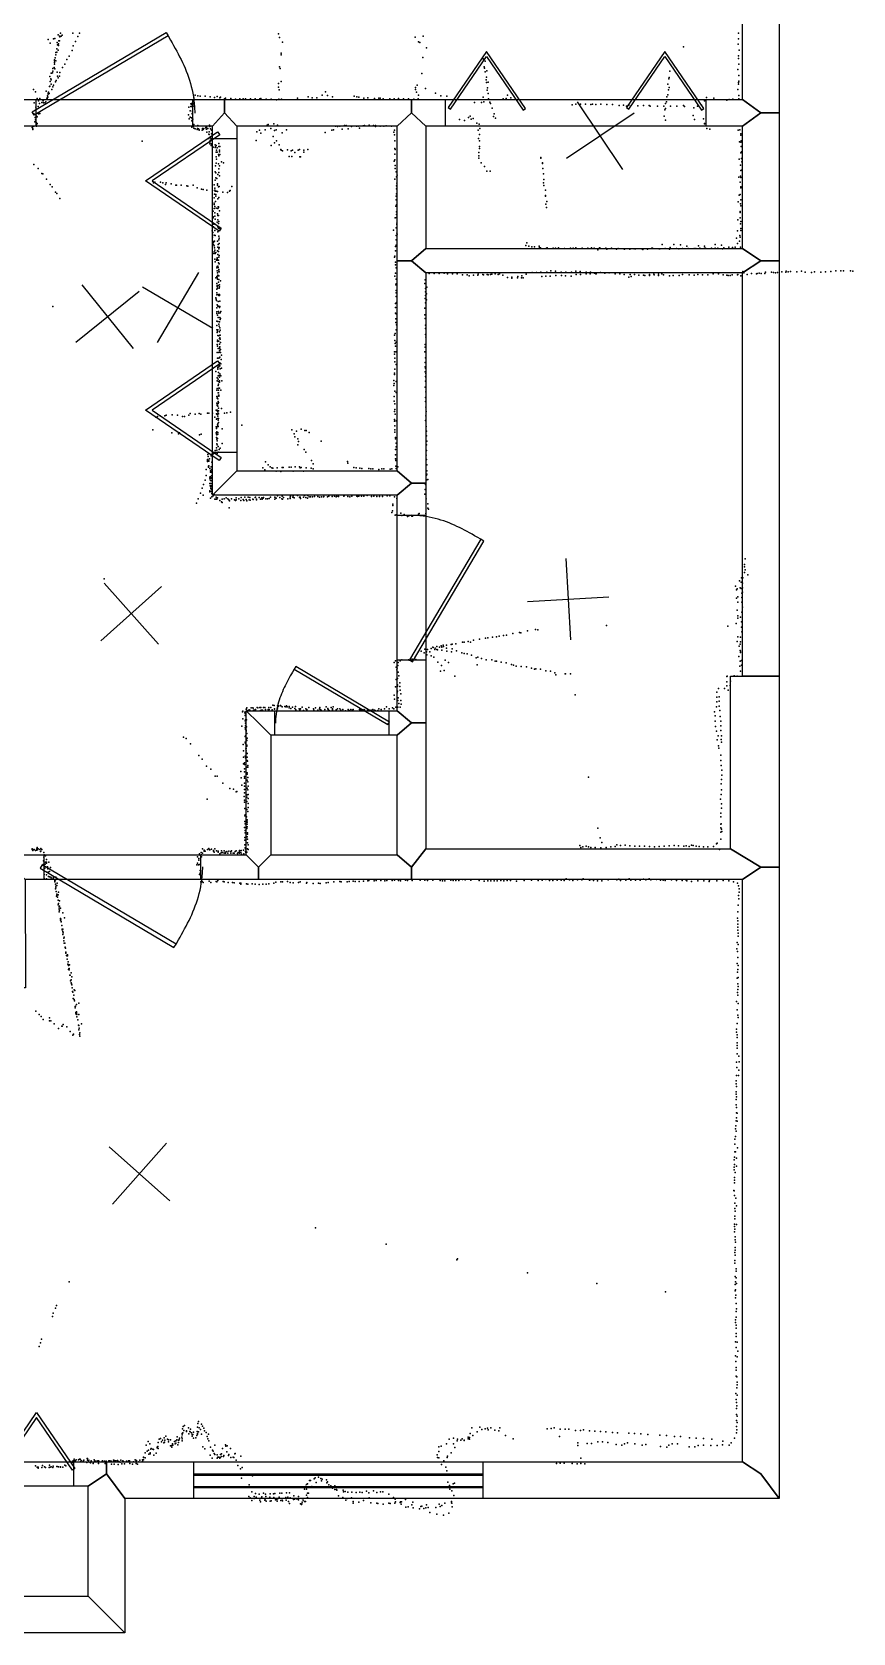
# Model space of a CAD drawing. Header units: millimetres. Extents: x 2239 to 15930, y -14490 to -1478.
# Drawn here: x 7855 to 11885, y -14490 to -6634 of the extents above; entities that cross this region are included whole.
import ezdxf

# ---------------------------------------------------------------- set-up
doc = ezdxf.new("R2010")
doc.units = ezdxf.units.MM
for name, color, linetype in [('DOORS', 7, 'Continuous'), ('P', 9, 'Continuous'), ('PANOS', 10, 'Continuous'), ('ROOMS', 1, 'Continuous'), ('WALLS', 3, 'Continuous'), ('WINDOWS', 6, 'Continuous')]:
    doc.layers.add(name, color=color, linetype=linetype)

# ---------------------------------------------------------------- blocks, each defined once
blk = doc.blocks.new('7-Bifold_42')
for points in [[(-898.992, 30.3406), (-625.387, 430.985)], [(-625.37, 395.547), (-882.476, 19.0615), (-898.992, 30.3406)], [(-625.387, 430.985), (-356.55, 38.1576), (-373.055, 26.8622)], [(-373.055, 26.8622), (-625.37, 395.547)], [(350.975, 30.1593), (624.58, 430.804)], [(624.597, 395.366), (367.491, 18.8802), (350.975, 30.1593)], [(624.58, 430.804), (893.417, 37.9763), (876.912, 26.6809)], [(876.912, 26.6809), (624.597, 395.366)]]:
    blk.add_lwpolyline(points)
blk = doc.blocks.new('1-Standard_3C')
for points in [[(-403.982, 5.64828), (253.382, 394.931), (263.573, 377.722), (-393.791, -11.5606), (-403.982, 5.64828)], [(263.573, 377.722), (275.367, 357.142), (283.15, 343.495), (290.844, 329.879), (298.429, 316.269), (305.882, 302.642), (313.184, 288.973), (320.313, 275.239), (327.249, 261.416), (333.971, 247.479), (340.456, 233.405), (346.686, 219.17), (352.638, 204.75), (358.291, 190.121), (363.626, 175.258), (368.62, 160.139), (373.253, 144.738), (377.503, 129.032), (381.351, 112.998), (384.774, 96.6102), (387.752, 79.8457), (390.265, 62.6802), (392.29, 45.0899), (393.807, 27.0508), (395.085, -0.90191)]]:
    blk.add_lwpolyline(points)
blk = doc.blocks.new('1-Standard_45')
for points in [[(-590, 42.9766), (589.999, 42.9766), (589.999, 32.9766), (-590, 32.9766), (-590, 42.9766)], [(-590.014, -44.0958), (589.985, -44.0958), (589.985, -54.0958), (-590.014, -54.0958), (-590.014, -44.0958)]]:
    blk.add_lwpolyline(points)

msp = doc.modelspace()

# ---------------------------------------------------------------- linework, layer by layer
at = {"layer": 'DOORS'}
for points in [[(8643, -7095.3), (7876.6, -7095.3), (7876.6, -6965.3), (8643, -6965.3), (8643, -7095.3)], [(11163.1, -7095.3), (9884.9, -7095.3), (9884.9, -6965.3), (11163.1, -6965.3), (11163.1, -7095.3)], [(8740.8, -8697), (8740.7, -7156.7), (8860.7, -7156.7), (8860.8, -8697), (8740.8, -8697)], [(9648.3, -9716.3), (9648.3, -9004.7), (9788.3, -9004.7), (9788.3, -9716.3), (9648.3, -9716.3)], [(9046.9, -9964.5), (9606.9, -9964.5), (9606.9, -10084.5), (9046.9, -10084.5), (9046.9, -9964.5)], [(8682.6, -10792.2), (7914.9, -10792.2), (7914.9, -10672.2), (8682.6, -10672.2), (8682.6, -10792.2)], [(6822.2, -13650.1), (8059, -13650.1), (8059, -13770.1), (6822.2, -13770.1), (6822.2, -13650.1)]]:
    msp.add_lwpolyline(points, dxfattribs=at)
at = {"layer": 'P'}
for p in [(7934, -6671), (7961, -6667), (7967, -6665), (7983, -6647), (7987, -6677), (7990, -6677), (7991, -6654), (7992, -6658), (7996, -6640), (7998, -6654), (8003, -6649), (8055, -6639), (8080, -6656), (8088, -6639), (9066, -6643), (9070, -6660), (9736, -6659), (9775, -6654), (11323, -6640), (11323, -6667), (7945, -6688), (7972, -6734), (7972, -6745), (7978, -6717), (7978, -6733), (7979, -6685), (7980, -6696), (7983, -6699), (7984, -6698), (7984, -6723), (7986, -6692), (7986, -6700), (8038, -6752), (8053, -6724), (8058, -6702), (8069, -6681), (9078, -6737), (9079, -6745), (9085, -6684), (9752, -6682), (9759, -6685), (9792, -6711), (11053, -6707), (11322, -6694), (11323, -6750), (11326, -6722), (7951, -6835), (7956, -6834), (7957, -6812), (7957, -6825), (7964, -6808), (7965, -6770), (7965, -6783), (7965, -6791), (7966, -6775), (7968, -6814), (7969, -6760), (7972, -6775), (7979, -6831), (7992, -6832), (8005, -6808), (8017, -6791), (8026, -6769), (9070, -6805), (9073, -6813), (9774, -6759), (10070, -6766), (10074, -6804), (10076, -6811), (10079, -6829), (10080, -6776), (10087, -6824), (10986, -6826), (10990, -6793), (11320, -6817), (11323, -6763), (11325, -6792), (7941, -6901), (7943, -6852), (7943, -6900), (7944, -6877), (7948, -6864), (7950, -6836), (7950, -6869), (7950, -6889), (7958, -6902), (7961, -6894), (7971, -6878), (7974, -6871), (7981, -6850), (7983, -6859), (7990, -6850), (9065, -6886), (9066, -6904), (9066, -6905), (9078, -6877), (9737, -6906), (9746, -6894), (9769, -6838), (9787, -6911), (10085, -6869), (10086, -6856), (10086, -6882), (10091, -6907), (10095, -6880), (10976, -6890), (10981, -6863), (10982, -6906), (10983, -6857), (11323, -6881), (11323, -6889), (11325, -6847), (11325, -6875), (7863, -6915), (7866, -6981), (7872, -6928), (7881, -6960), (7887, -6971), (7892, -6985), (7894, -6960), (7904, -6980), (7907, -6967), (7910, -6972), (7912, -6982), (7918, -6982), (7924, -6976), (7925, -6924), (7928, -6958), (7930, -6958), (7930, -6960), (7931, -6947), (7933, -6954), (7934, -6934), (7935, -6938), (7937, -6929), (7939, -6936), (7953, -6915), (8635, -6986), (8640, -6990), (8642, -6983), (8646, -6986), (8649, -6956), (8649, -6977), (8656, -6944), (8670, -6947), (8680, -6949), (8705, -6948), (8730, -6952), (8751, -6955), (8764, -6950), (8777, -6957), (8781, -6953), (8800, -6961), (8805, -6959), (8832, -6960), (8854, -6963), (8876, -6962), (8892, -6961), (8903, -6961), (8927, -6962), (8950, -6962), (8973, -6961), (8978, -6960), (9004, -6963), (9029, -6964), (9056, -6966), (9067, -6963), (9068, -6917), (9080, -6963), (9158, -6958), (9211, -6952), (9230, -6956), (9253, -6957), (9280, -6944), (9296, -6927), (9306, -6946), (9331, -6952), (9437, -6948), (9450, -6951), (9460, -6953), (9484, -6958), (9503, -6957), (9536, -6960), (9557, -6959), (9565, -6959), (9579, -6961), (9612, -6962), (9633, -6961), (9655, -6960), (9678, -6961), (9703, -6962), (9729, -6963), (9738, -6916), (9743, -6929), (9750, -6961), (9752, -6944), (9836, -6934), (9862, -6947), (9892, -6948), (10028, -6979), (10061, -6979), (10069, -6954), (10073, -6977), (10090, -6919), (10094, -6935), (10096, -6962), (10102, -6978), (10106, -6985), (10168, -6962), (10182, -6960), (10190, -6943), (10206, -6957), (10507, -6991), (10525, -6988), (10547, -6987), (10572, -6988), (10599, -6989), (10607, -6987), (10623, -6989), (10648, -6988), (10676, -6989), (10704, -6990), (10785, -6992), (10964, -6985), (10969, -6976), (10971, -6951), (10977, -6942), (10979, -6918), (11142, -6992), (11157, -6971), (11166, -6955), (11202, -6959), (11266, -6968), (11277, -6965), (11296, -6964), (11320, -6916), (11324, -6946), (11325, -6961), (7865, -7036), (7871, -7054), (7873, -7064), (7874, -7003), (7875, -7013), (7877, -7047), (7880, -7050), (7882, -7032), (7886, -7000), (7886, -7031), (7888, -7035), (7889, -7036), (7894, -7033), (8623, -7040), (8625, -7002), (8626, -7059), (8632, -7021), (8632, -7051), (8635, -7000), (8638, -7055), (8640, -7000), (8640, -7070), (8641, -7033), (8642, -7036), (8643, -7020), (8643, -7023), (8643, -7061), (8644, -7062), (8651, -6997), (9953, -7063), (9979, -7068), (9998, -7054), (10006, -7046), (10011, -7062), (10021, -7058), (10114, -7008), (10120, -7048), (10123, -7035), (10130, -7056), (10738, -6994), (10758, -6993), (10774, -6997), (10797, -6994), (10829, -6996), (10856, -6995), (10884, -6995), (10890, -6997), (10925, -6998), (10956, -6998), (10959, -7046), (10962, -7015), (10964, -7009), (10964, -7067), (10989, -6998), (11020, -6998), (11053, -6995), (11058, -7000), (11100, -7043), (11104, -7005), (11107, -7063), (11122, -6998), (11152, -7060), (7856, -7103), (7858, -7100), (7859, -7108), (7859, -7112), (7865, -7096), (7870, -7075), (7875, -7077), (7875, -7092), (7877, -7086), (7877, -7087), (7878, -7096), (7879, -7083), (7881, -7083), (8640, -7101), (8647, -7098), (8648, -7087), (8649, -7087), (8649, -7105), (8656, -7108), (8666, -7112), (8667, -7107), (8670, -7093), (8672, -7108), (8676, -7114), (8676, -7116), (8690, -7116), (8693, -7107), (8695, -7112), (8698, -7107), (8709, -7103), (8710, -7109), (8712, -7100), (8712, -7111), (8713, -7125), (8718, -7107), (8724, -7135), (8725, -7124), (8725, -7137), (8727, -7091), (8728, -7097), (8731, -7108), (8737, -7115), (8737, -7134), (8959, -7124), (8972, -7115), (8978, -7130), (9000, -7113), (9009, -7090), (9015, -7088), (9027, -7107), (9039, -7146), (9042, -7085), (9046, -7117), (9053, -7113), (9060, -7090), (9084, -7129), (9104, -7114), (9295, -7126), (9327, -7116), (9335, -7114), (9345, -7096), (9355, -7097), (9366, -7095), (9378, -7111), (9389, -7093), (9397, -7093), (9407, -7109), (9424, -7097), (9448, -7096), (9456, -7096), (9463, -7106), (9481, -7094), (9488, -7093), (9510, -7091), (9532, -7093), (9541, -7093), (9542, -7098), (9565, -7095), (9582, -7096), (9593, -7094), (9620, -7095), (9631, -7125), (9635, -7115), (9635, -7139), (10038, -7081), (10046, -7115), (10050, -7086), (10052, -7137), (10053, -7107), (11156, -7083), (11156, -7085), (11167, -7107), (11182, -7110), (11321, -7115), (11330, -7114), (11334, -7140), (11335, -7134), (8396, -7169), (8723, -7157), (8728, -7175), (8729, -7182), (8730, -7166), (8733, -7155), (8734, -7160), (8734, -7182), (8735, -7191), (8745, -7198), (8754, -7188), (8754, -7201), (8756, -7197), (8759, -7191), (8760, -7223), (8761, -7213), (8764, -7202), (8765, -7223), (8772, -7181), (8772, -7196), (8775, -7213), (8776, -7222), (8777, -7196), (8956, -7166), (9030, -7191), (9046, -7177), (9055, -7167), (9069, -7187), (9076, -7210), (9078, -7213), (9085, -7217), (9110, -7212), (9128, -7216), (9134, -7214), (9145, -7225), (9162, -7213), (9169, -7211), (9189, -7223), (9190, -7213), (9209, -7211), (9636, -7168), (9636, -7205), (9638, -7211), (10047, -7156), (10048, -7225), (10051, -7195), (10051, -7205), (10052, -7167), (11328, -7172), (11334, -7227), (11335, -7174), (11336, -7168), (11336, -7196), (11337, -7222), (7864, -7284), (7886, -7304), (8756, -7291), (8760, -7246), (8760, -7277), (8761, -7257), (8771, -7234), (8771, -7280), (8772, -7242), (8773, -7305), (8776, -7290), (8778, -7235), (8786, -7270), (8796, -7275), (9117, -7244), (9131, -7245), (9170, -7247), (9174, -7247), (9633, -7268), (9637, -7233), (9637, -7261), (9638, -7289), (9638, -7303), (10048, -7242), (10049, -7253), (10060, -7276), (10076, -7294), (10353, -7249), (10353, -7252), (10361, -7275), (10361, -7279), (10363, -7304), (11327, -7258), (11333, -7287), (11337, -7255), (11339, -7270), (7904, -7328), (7909, -7329), (7926, -7356), (7944, -7382), (8452, -7374), (8459, -7370), (8486, -7370), (8497, -7374), (8511, -7382), (8514, -7374), (8539, -7378), (8561, -7385), (8564, -7385), (8646, -7385), (8750, -7384), (8754, -7360), (8755, -7320), (8757, -7325), (8757, -7350), (8763, -7353), (8766, -7378), (8768, -7333), (8772, -7323), (8776, -7339), (9636, -7356), (9643, -7320), (9645, -7345), (9646, -7376), (9647, -7337), (10088, -7317), (10104, -7316), (10366, -7330), (10366, -7373), (10368, -7357), (11325, -7346), (11332, -7371), (11333, -7341), (11334, -7347), (11335, -7314), (11338, -7311), (7954, -7393), (7971, -7419), (7978, -7426), (7992, -7450), (8588, -7386), (8615, -7389), (8620, -7390), (8666, -7398), (8687, -7405), (8695, -7407), (8714, -7409), (8742, -7412), (8749, -7448), (8751, -7429), (8752, -7400), (8753, -7410), (8755, -7415), (8757, -7440), (8758, -7431), (8759, -7414), (8766, -7386), (8766, -7416), (8768, -7453), (8771, -7393), (8772, -7446), (8774, -7392), (8792, -7420), (8815, -7422), (8824, -7414), (8828, -7411), (8837, -7392), (9642, -7458), (9643, -7440), (9644, -7403), (9645, -7389), (9645, -7427), (10367, -7387), (10375, -7439), (10376, -7410), (10376, -7436), (11327, -7434), (11332, -7431), (11334, -7399), (11334, -7458), (11335, -7393), (8744, -7513), (8745, -7541), (8749, -7473), (8749, -7480), (8749, -7499), (8752, -7537), (8753, -7490), (8753, -7521), (8756, -7465), (8760, -7498), (8766, -7526), (8768, -7500), (8768, -7534), (8769, -7492), (8770, -7495), (8770, -7534), (8771, -7491), (8776, -7511), (9641, -7489), (9644, -7516), (9644, -7529), (9645, -7481), (9645, -7487), (10378, -7478), (10381, -7495), (10382, -7466), (11321, -7467), (11331, -7520), (11332, -7515), (11333, -7477), (11334, -7486), (8739, -7609), (8743, -7617), (8744, -7546), (8745, -7576), (8747, -7590), (8752, -7607), (8753, -7577), (8755, -7552), (8764, -7567), (8767, -7589), (8768, -7556), (8768, -7614), (8770, -7573), (8770, -7596), (8770, -7610), (8773, -7564), (8775, -7598), (9630, -7606), (9638, -7545), (9643, -7595), (9645, -7544), (9646, -7572), (9646, -7578), (9646, -7621), (11318, -7610), (11319, -7556), (11332, -7545), (11333, -7575), (11334, -7563), (11334, -7607), (11335, -7598), (8741, -7640), (8746, -7666), (8747, -7662), (8747, -7676), (8749, -7683), (8750, -7630), (8751, -7660), (8751, -7693), (8755, -7633), (8766, -7660), (8767, -7689), (8769, -7677), (8772, -7653), (8772, -7698), (8773, -7636), (8774, -7645), (8774, -7672), (8774, -7691), (9639, -7686), (9642, -7633), (9642, -7680), (9643, -7654), (9648, -7625), (10280, -7682), (10284, -7669), (10294, -7685), (10309, -7688), (10322, -7688), (10345, -7684), (10346, -7691), (10351, -7693), (10381, -7694), (10384, -7693), (10413, -7694), (10425, -7695), (10439, -7693), (10469, -7696), (10498, -7695), (10512, -7694), (10525, -7693), (10556, -7695), (10584, -7695), (10601, -7692), (10614, -7695), (10641, -7693), (10644, -7694), (10672, -7694), (10677, -7699), (10699, -7695), (10732, -7696), (10760, -7698), (10763, -7699), (10790, -7699), (10811, -7697), (10817, -7697), (10849, -7698), (10876, -7699), (10898, -7695), (10901, -7694), (10934, -7698), (10937, -7698), (10949, -7676), (10963, -7696), (10985, -7699), (10987, -7691), (10990, -7696), (11005, -7677), (11019, -7696), (11031, -7697), (11039, -7678), (11049, -7696), (11070, -7684), (11076, -7696), (11106, -7696), (11114, -7696), (11127, -7683), (11133, -7694), (11156, -7684), (11157, -7695), (11161, -7694), (11190, -7694), (11209, -7677), (11209, -7694), (11221, -7695), (11239, -7680), (11245, -7697), (11251, -7693), (11276, -7690), (11294, -7691), (11306, -7690), (11314, -7645), (11318, -7671), (11328, -7660), (11330, -7632), (11331, -7641), (11333, -7689), (8748, -7720), (8749, -7712), (8752, -7705), (8752, -7748), (8754, -7720), (8754, -7762), (8758, -7716), (8761, -7753), (8762, -7750), (8764, -7746), (8765, -7742), (8766, -7707), (8766, -7754), (8767, -7725), (8770, -7710), (8770, -7754), (8770, -7767), (8773, -7739), (8774, -7731), (8774, -7771), (9635, -7738), (9636, -7733), (9640, -7707), (9640, -7763), (9640, -7777), (10632, -7702), (10724, -7700), (10853, -7701), (8758, -7840), (8763, -7791), (8763, -7833), (8764, -7784), (8764, -7805), (8765, -7840), (8766, -7815), (8766, -7846), (8767, -7783), (8767, -7827), (8769, -7790), (8769, -7831), (8772, -7799), (8772, -7831), (8773, -7807), (8773, -7848), (8774, -7810), (8780, -7854), (9636, -7832), (9639, -7817), (9643, -7791), (9643, -7846), (9785, -7850), (9804, -7819), (9829, -7819), (9854, -7818), (9878, -7817), (9895, -7821), (9919, -7820), (9943, -7821), (9968, -7825), (9992, -7825), (10001, -7830), (10023, -7827), (10043, -7827), (10045, -7822), (10068, -7823), (10071, -7826), (10090, -7823), (10094, -7826), (10106, -7824), (10113, -7822), (10129, -7820), (10143, -7823), (10150, -7820), (10166, -7827), (10190, -7838), (10210, -7842), (10211, -7836), (10238, -7840), (10240, -7834), (10258, -7840), (10260, -7830), (10266, -7840), (10281, -7822), (10310, -7814), (10331, -7814), (10353, -7813), (10357, -7833), (10378, -7832), (10382, -7812), (10399, -7832), (10402, -7806), (10425, -7808), (10427, -7829), (10453, -7812), (10454, -7829), (10474, -7831), (10475, -7812), (10502, -7832), (10503, -7813), (10525, -7808), (10526, -7823), (10546, -7809), (10547, -7824), (10575, -7813), (10575, -7821), (10595, -7820), (10596, -7813), (10617, -7817), (10623, -7821), (10625, -7820), (10646, -7814), (10667, -7817), (10689, -7816), (10718, -7820), (10740, -7821), (10762, -7823), (10785, -7836), (10791, -7824), (10797, -7834), (10813, -7823), (10834, -7827), (10856, -7827), (10863, -7829), (10886, -7823), (10886, -7829), (10908, -7822), (10909, -7826), (10930, -7822), (10931, -7828), (10946, -7821), (10955, -7825), (10985, -7831), (11002, -7828), (11032, -7829), (11049, -7824), (11081, -7826), (11105, -7827), (11123, -7824), (11147, -7825), (11172, -7825), (11199, -7820), (11225, -7821), (11248, -7825), (11265, -7827), (11273, -7828), (11282, -7828), (11292, -7826), (11318, -7826), (11319, -7824), (11334, -7830), (11344, -7809), (11350, -7815), (11365, -7823), (11387, -7818), (11412, -7820), (11415, -7818), (11425, -7817), (11434, -7819), (11453, -7818), (11456, -7813), (11485, -7812), (11495, -7814), (11504, -7815), (11514, -7814), (11536, -7810), (11556, -7812), (11557, -7808), (11567, -7811), (11578, -7809), (11609, -7811), (11632, -7808), (11650, -7812), (11681, -7814), (11696, -7810), (11728, -7812), (11750, -7811), (11776, -7809), (11801, -7806), (11825, -7806), (11838, -7805), (11873, -7806), (11885, -7808), (8762, -7914), (8762, -7924), (8763, -7868), (8763, -7896), (8764, -7882), (8765, -7877), (8766, -7890), (8769, -7878), (8769, -7922), (8771, -7862), (8773, -7926), (8774, -7891), (8775, -7922), (8776, -7875), (8776, -7884), (8776, -7926), (9641, -7875), (9642, -7870), (9642, -7903), (9642, -7914), (9642, -7932), (9784, -7868), (9786, -7908), (9786, -7926), (9787, -7892), (9792, -7919), (9793, -7886), (7958, -7980), (8758, -7938), (8760, -7944), (8761, -7952), (8762, -7987), (8763, -8007), (8764, -7972), (8767, -7979), (8769, -7956), (8770, -8006), (8771, -7979), (8773, -8013), (8776, -7985), (8777, -7954), (8777, -7981), (8779, -8011), (8782, -8006), (9639, -7985), (9640, -7966), (9640, -8013), (9644, -7961), (9646, -7959), (9784, -7989), (9785, -7942), (9787, -7963), (9791, -7948), (8762, -8015), (8763, -8053), (8763, -8074), (8766, -8023), (8767, -8055), (8769, -8034), (8773, -8068), (8774, -8077), (8775, -8056), (8777, -8034), (8778, -8086), (8779, -8045), (8780, -8040), (9641, -8042), (9641, -8060), (9643, -8016), (9645, -8071), (9784, -8021), (9785, -8040), (9787, -8072), (9787, -8088), (8763, -8096), (8765, -8109), (8765, -8167), (8766, -8103), (8766, -8146), (8766, -8153), (8767, -8096), (8767, -8123), (8772, -8151), (8773, -8124), (8775, -8105), (8775, -8138), (8776, -8166), (8778, -8122), (8778, -8134), (8779, -8097), (8779, -8122), (8779, -8141), (8780, -8158), (9634, -8122), (9636, -8147), (9638, -8113), (9638, -8162), (9642, -8095), (9643, -8155), (9785, -8167), (9787, -8118), (9788, -8132), (8764, -8207), (8766, -8176), (8766, -8235), (8769, -8187), (8772, -8207), (8772, -8234), (8776, -8186), (8776, -8198), (8776, -8231), (8777, -8179), (8777, -8195), (8777, -8229), (8780, -8192), (8781, -8207), (8784, -8241), (8786, -8220), (9635, -8204), (9635, -8214), (9636, -8234), (9640, -8176), (9641, -8204), (9783, -8203), (9785, -8180), (9786, -8232), (8758, -8299), (8767, -8289), (8768, -8278), (8768, -8282), (8769, -8321), (8770, -8305), (8772, -8269), (8772, -8319), (8773, -8276), (8776, -8328), (8778, -8257), (8778, -8272), (8778, -8311), (8779, -8287), (8780, -8319), (8782, -8262), (8782, -8321), (8786, -8284), (9635, -8308), (9635, -8314), (9636, -8253), (9637, -8289), (9642, -8265), (9785, -8255), (9785, -8277), (9785, -8301), (9786, -8325), (9787, -8283), (9789, -8309), (9789, -8328), (8763, -8392), (8764, -8331), (8764, -8383), (8765, -8346), (8769, -8338), (8769, -8368), (8769, -8405), (8770, -8349), (8770, -8362), (8770, -8391), (8771, -8404), (8773, -8382), (8776, -8346), (8776, -8352), (8776, -8382), (8782, -8392), (8787, -8345), (9632, -8344), (9632, -8369), (9633, -8359), (9636, -8397), (9643, -8349), (9643, -8403), (9785, -8376), (9787, -8347), (9788, -8400), (8762, -8455), (8763, -8423), (8764, -8424), (8764, -8467), (8765, -8431), (8765, -8460), (8767, -8434), (8768, -8470), (8769, -8447), (8769, -8456), (8770, -8416), (8770, -8480), (8771, -8452), (8772, -8416), (8773, -8420), (8785, -8481), (9633, -8423), (9633, -8445), (9637, -8458), (9787, -8428), (9787, -8447), (9788, -8475), (8463, -8524), (8471, -8520), (8484, -8517), (8507, -8518), (8514, -8514), (8543, -8512), (8570, -8514), (8594, -8521), (8604, -8520), (8625, -8514), (8631, -8506), (8656, -8509), (8676, -8506), (8684, -8509), (8716, -8504), (8724, -8504), (8742, -8504), (8753, -8524), (8760, -8489), (8761, -8508), (8761, -8533), (8765, -8489), (8765, -8511), (8765, -8530), (8766, -8496), (8766, -8561), (8767, -8557), (8768, -8519), (8769, -8505), (8769, -8538), (8770, -8550), (8771, -8493), (8771, -8508), (8771, -8531), (8800, -8504), (8812, -8502), (8829, -8499), (8886, -8563), (9634, -8496), (9634, -8536), (9635, -8543), (9637, -8486), (9638, -8509), (9642, -8541), (9786, -8540), (9788, -8518), (9790, -8496), (8448, -8586), (8542, -8601), (8574, -8605), (8579, -8600), (8678, -8611), (8685, -8607), (8759, -8572), (8760, -8600), (8761, -8580), (8761, -8608), (8761, -8623), (8762, -8596), (8762, -8610), (8763, -8632), (8765, -8572), (8765, -8640), (8766, -8628), (8767, -8599), (8767, -8607), (8768, -8567), (8769, -8569), (8789, -8581), (9130, -8586), (9142, -8606), (9146, -8620), (9153, -8592), (9160, -8630), (9176, -8583), (9195, -8590), (9201, -8590), (9215, -8599), (9274, -8641), (9637, -8567), (9637, -8586), (9637, -8597), (9640, -8624), (9640, -8630), (9790, -8570), (9791, -8593), (9791, -8616), (9794, -8641), (8719, -8707), (8720, -8717), (8735, -8707), (8735, -8714), (8740, -8692), (8745, -8700), (8746, -8703), (8753, -8700), (8755, -8687), (8761, -8675), (8762, -8654), (8762, -8686), (8764, -8702), (8765, -8659), (8769, -8667), (8769, -8696), (8774, -8683), (8779, -8676), (8788, -8653), (9160, -8659), (9163, -8644), (9192, -8682), (9200, -8696), (9640, -8683), (9640, -8708), (9642, -8651), (9642, -8670), (9790, -8711), (9792, -8660), (9792, -8688), (8710, -8781), (8716, -8731), (8717, -8734), (8717, -8738), (8717, -8742), (8719, -8731), (8722, -8765), (8722, -8770), (8723, -8738), (8724, -8739), (8724, -8763), (8726, -8728), (8728, -8776), (8731, -8793), (8732, -8788), (8734, -8768), (8735, -8790), (8737, -8780), (8738, -8744), (8738, -8796), (8989, -8773), (8998, -8782), (9001, -8743), (9014, -8758), (9024, -8767), (9032, -8772), (9037, -8774), (9054, -8789), (9059, -8772), (9076, -8790), (9084, -8771), (9088, -8771), (9117, -8769), (9128, -8770), (9138, -8789), (9147, -8768), (9169, -8768), (9172, -8772), (9177, -8771), (9188, -8789), (9201, -8773), (9225, -8774), (9228, -8737), (9235, -8753), (9235, -8777), (9404, -8742), (9405, -8750), (9435, -8771), (9447, -8772), (9465, -8774), (9475, -8776), (9509, -8776), (9519, -8777), (9529, -8778), (9557, -8780), (9573, -8778), (9583, -8778), (9613, -8779), (9621, -8778), (9639, -8728), (9641, -8736), (9641, -8764), (9642, -8776), (9651, -8768), (9791, -8731), (9793, -8758), (9793, -8787), (8691, -8873), (8697, -8855), (8706, -8833), (8711, -8810), (8728, -8827), (8729, -8819), (8729, -8850), (8730, -8817), (8730, -8860), (8732, -8835), (8733, -8821), (8733, -8850), (8733, -8866), (8733, -8874), (8735, -8822), (8735, -8861), (8736, -8824), (8737, -8812), (8737, -8860), (8738, -8837), (8740, -8858), (9785, -8878), (9787, -8854), (9791, -8809), (9793, -8804), (9793, -8831), (9798, -8829), (8662, -8946), (8671, -8925), (8683, -8897), (8696, -8907), (8728, -8886), (8728, -8890), (8731, -8922), (8737, -8879), (8737, -8888), (8738, -8899), (8738, -8914), (8739, -8898), (8745, -8907), (8745, -8910), (8750, -8903), (8753, -8927), (8758, -8926), (8759, -8916), (8762, -8926), (8763, -8924), (8766, -8919), (8777, -8932), (8785, -8939), (8789, -8927), (8789, -8942), (8799, -8925), (8808, -8919), (8816, -8925), (8821, -8929), (8825, -8934), (8834, -8925), (8850, -8929), (8854, -8933), (8857, -8929), (8858, -8919), (8870, -8925), (8880, -8932), (8882, -8918), (8891, -8928), (8895, -8933), (8900, -8917), (8906, -8928), (8910, -8934), (8917, -8916), (8922, -8929), (8925, -8918), (8926, -8931), (8939, -8927), (8941, -8928), (8950, -8918), (8952, -8916), (8958, -8926), (8958, -8930), (8971, -8918), (8977, -8927), (8983, -8919), (8985, -8926), (8990, -8921), (8991, -8918), (9003, -8925), (9011, -8924), (9020, -8923), (9026, -8916), (9047, -8917), (9048, -8926), (9053, -8922), (9061, -8910), (9071, -8918), (9082, -8925), (9083, -8911), (9085, -8927), (9090, -8918), (9111, -8924), (9122, -8923), (9123, -8916), (9124, -8911), (9136, -8916), (9138, -8910), (9142, -8919), (9158, -8909), (9168, -8917), (9171, -8916), (9174, -8923), (9188, -8916), (9193, -8909), (9199, -8918), (9208, -8921), (9209, -8908), (9216, -8914), (9223, -8914), (9232, -8914), (9242, -8913), (9259, -8913), (9266, -8916), (9277, -8915), (9286, -8915), (9287, -8913), (9306, -8914), (9313, -8911), (9329, -8913), (9340, -8912), (9349, -8914), (9352, -8911), (9360, -8913), (9386, -8911), (9387, -8910), (9405, -8913), (9416, -8914), (9426, -8912), (9450, -8912), (9453, -8913), (9460, -8912), (9472, -8912), (9484, -8911), (9501, -8909), (9521, -8913), (9533, -8912), (9548, -8913), (9561, -8913), (9576, -8913), (9598, -8910), (9612, -8910), (9627, -8951), (9634, -8914), (9646, -8923), (9784, -8901), (9790, -8925), (9799, -8949), (8823, -8968), (9622, -8991), (9624, -8984), (9627, -8957), (9638, -9005), (9643, -9003), (9666, -8995), (9671, -9006), (9682, -9002), (9698, -9011), (9705, -9008), (9720, -9010), (9723, -9009), (9753, -9000), (9755, -8997), (9779, -9008), (9788, -8996), (9798, -8971), (9802, -8976), (11352, -9247), (11352, -9259), (11356, -9219), (8209, -9318), (11328, -9327), (11336, -9334), (11337, -9312), (11342, -9338), (11345, -9313), (11352, -9286), (11355, -9273), (11369, -9297), (11308, -9354), (11314, -9372), (11314, -9412), (11317, -9367), (11320, -9406), (11331, -9361), (11336, -9364), (11339, -9409), (11340, -9387), (11342, -9362), (11342, -9383), (11317, -9471), (11320, -9432), (11320, -9498), (11333, -9505), (11339, -9480), (11340, -9431), (11342, -9457), (10248, -9580), (10254, -9582), (10288, -9573), (10326, -9566), (10338, -9568), (10675, -9546), (11270, -9549), (11312, -9537), (11320, -9511), (11337, -9554), (11338, -9528), (11339, -9577), (9784, -9662), (9814, -9659), (9823, -9652), (9825, -9654), (9835, -9657), (9842, -9650), (9856, -9653), (9864, -9646), (9867, -9652), (9873, -9643), (9875, -9649), (9890, -9642), (9890, -9657), (9913, -9639), (9917, -9638), (9918, -9660), (9936, -9637), (9968, -9628), (9977, -9628), (9996, -9624), (10007, -9628), (10022, -9618), (10051, -9614), (10081, -9609), (10093, -9607), (10115, -9604), (10135, -9602), (10148, -9598), (10169, -9595), (10184, -9593), (10215, -9586), (11317, -9625), (11319, -9602), (11327, -9648), (11332, -9638), (11333, -9603), (11333, -9627), (9633, -9727), (9640, -9720), (9647, -9715), (9652, -9728), (9662, -9719), (9670, -9714), (9704, -9714), (9706, -9717), (9721, -9711), (9740, -9713), (9765, -9672), (9780, -9681), (9791, -9676), (9794, -9690), (9796, -9664), (9808, -9675), (9815, -9695), (9827, -9702), (9832, -9664), (9842, -9664), (9846, -9666), (9847, -9726), (9866, -9742), (9867, -9667), (9883, -9717), (9892, -9673), (9899, -9727), (9915, -9676), (9939, -9671), (9965, -9680), (9977, -9683), (9992, -9686), (10013, -9692), (10036, -9705), (10040, -9740), (10043, -9702), (10061, -9708), (10085, -9714), (10113, -9714), (10128, -9722), (10135, -9722), (10158, -9726), (10182, -9729), (10209, -9738), (10218, -9741), (11324, -9698), (11331, -9721), (11332, -9669), (11333, -9673), (11333, -9678), (11338, -9718), (11338, -9741), (9642, -9811), (9643, -9750), (9646, -9763), (9647, -9776), (9648, -9756), (9650, -9807), (9651, -9743), (9653, -9776), (9656, -9794), (9860, -9771), (9879, -9767), (9931, -9795), (10232, -9745), (10257, -9748), (10282, -9749), (10307, -9755), (10322, -9760), (10328, -9759), (10352, -9761), (10377, -9768), (10401, -9771), (10422, -9778), (10426, -9789), (10473, -9784), (10474, -9784), (10498, -9784), (11265, -9797), (11268, -9795), (11283, -9819), (11302, -9793), (11317, -9795), (11329, -9745), (11333, -9771), (9633, -9888), (9640, -9847), (9648, -9876), (9649, -9838), (9649, -9869), (9650, -9844), (9660, -9828), (9660, -9845), (9662, -9863), (9665, -9881), (10522, -9886), (11216, -9898), (11217, -9873), (11225, -9856), (11228, -9897), (11255, -9855), (11265, -9822), (11265, -9843), (11273, -9864), (11282, -9841), (8889, -9970), (8890, -9966), (8900, -9971), (8902, -9978), (8905, -9972), (8906, -9957), (8910, -9950), (8911, -9963), (8920, -9962), (8922, -9960), (8925, -9961), (8931, -9950), (8940, -9950), (8941, -9952), (8943, -9962), (8946, -9962), (8952, -9958), (8953, -9961), (8960, -9949), (8963, -9951), (8974, -9948), (8977, -9963), (8979, -9949), (8982, -9962), (8987, -9961), (8992, -9949), (8998, -9948), (9001, -9959), (9015, -9958), (9016, -9958), (9018, -9948), (9020, -9958), (9028, -9948), (9034, -9960), (9038, -9938), (9044, -9939), (9045, -9955), (9046, -9957), (9061, -9940), (9061, -9956), (9065, -9941), (9066, -9943), (9075, -9939), (9076, -9940), (9083, -9945), (9096, -9944), (9102, -9946), (9105, -9941), (9107, -9946), (9117, -9943), (9118, -9951), (9125, -9953), (9134, -9947), (9145, -9953), (9148, -9944), (9150, -9960), (9166, -9956), (9170, -9962), (9173, -9955), (9181, -9947), (9188, -9964), (9200, -9956), (9204, -9959), (9204, -9962), (9214, -9949), (9237, -9956), (9238, -9961), (9247, -9950), (9258, -9962), (9266, -9955), (9268, -9949), (9270, -9958), (9275, -9961), (9292, -9959), (9299, -9946), (9307, -9954), (9308, -9956), (9309, -9958), (9314, -9964), (9324, -9948), (9330, -9960), (9331, -9956), (9334, -9946), (9349, -9960), (9355, -9956), (9366, -9956), (9371, -9962), (9381, -9958), (9394, -9965), (9407, -9959), (9412, -9964), (9421, -9959), (9429, -9962), (9432, -9958), (9462, -9959), (9467, -9961), (9476, -9960), (9486, -9958), (9487, -9960), (9502, -9958), (9508, -9960), (9520, -9961), (9528, -9959), (9537, -9961), (9540, -9963), (9553, -9963), (9558, -9956), (9569, -9959), (9586, -9955), (9595, -9946), (9609, -9956), (9625, -9950), (9631, -9956), (9634, -9907), (9641, -9947), (9651, -9915), (9651, -9947), (9652, -9902), (9656, -9929), (9663, -9947), (9666, -9915), (9667, -9933), (11206, -9970), (11215, -9946), (11217, -9921), (11228, -9917), (11228, -9942), (11231, -9964), (8885, -10040), (8890, -10005), (8901, -10049), (8902, -9988), (8902, -10014), (8903, -10025), (8904, -9988), (8904, -10009), (8904, -10038), (8904, -10056), (8905, -9990), (8908, -10009), (8908, -10043), (11208, -9989), (11209, -10015), (11210, -10042), (11233, -9992), (11236, -10016), (11237, -10039), (8599, -10094), (8612, -10101), (8634, -10127), (8892, -10130), (8901, -10091), (8902, -10119), (8904, -10088), (8904, -10126), (8906, -10060), (8907, -10064), (8907, -10075), (8908, -10108), (8909, -10110), (8909, -10133), (8910, -10076), (8911, -10099), (11215, -10064), (11219, -10107), (11223, -10087), (11236, -10061), (11238, -10105), (11239, -10087), (11240, -10119), (8674, -10185), (8690, -10203), (8893, -10161), (8894, -10193), (8902, -10187), (8903, -10195), (8905, -10152), (8907, -10150), (8907, -10161), (8909, -10139), (8910, -10172), (8911, -10174), (8911, -10192), (8912, -10208), (8913, -10212), (11225, -10136), (11226, -10149), (11236, -10208), (11237, -10183), (8712, -10236), (8733, -10252), (8755, -10285), (8764, -10285), (8881, -10263), (8894, -10225), (8898, -10221), (8898, -10287), (8899, -10229), (8899, -10250), (8899, -10265), (8910, -10270), (8912, -10242), (8912, -10269), (8912, -10275), (8914, -10233), (8914, -10242), (8914, -10292), (10587, -10291), (11238, -10233), (11241, -10256), (11241, -10281), (8792, -10320), (8826, -10346), (8844, -10349), (8857, -10363), (8861, -10361), (8882, -10293), (8886, -10329), (8898, -10335), (8898, -10351), (8898, -10368), (8899, -10295), (8899, -10320), (8911, -10306), (8912, -10345), (8915, -10314), (8915, -10353), (8916, -10335), (11238, -10324), (11239, -10302), (11239, -10352), (8715, -10398), (8897, -10385), (8898, -10404), (8898, -10413), (8900, -10445), (8909, -10410), (8909, -10449), (8910, -10388), (8911, -10378), (8916, -10376), (8916, -10396), (8916, -10440), (8917, -10419), (11235, -10399), (11238, -10376), (11239, -10421), (11239, -10442), (8900, -10481), (8900, -10508), (8901, -10475), (8901, -10519), (8908, -10486), (8910, -10506), (8911, -10512), (8912, -10500), (8912, -10522), (8914, -10459), (11236, -10485), (11237, -10468), (11237, -10521), (11238, -10520), (8899, -10538), (8900, -10587), (8900, -10599), (8901, -10553), (8901, -10564), (8909, -10542), (8911, -10534), (8912, -10583), (8913, -10564), (8913, -10570), (8913, -10594), (10632, -10541), (10644, -10589), (11236, -10560), (11236, -10594), (11237, -10540), (11239, -10545), (11241, -10558), (7856, -10642), (7856, -10646), (7857, -10644), (7859, -10651), (7866, -10646), (7873, -10651), (7877, -10648), (7879, -10643), (7881, -10635), (7883, -10647), (7885, -10643), (7894, -10645), (7897, -10655), (7898, -10641), (7898, -10653), (7903, -10646), (7913, -10683), (7914, -10661), (7915, -10672), (7915, -10677), (7921, -10677), (8667, -10681), (8677, -10669), (8678, -10666), (8681, -10673), (8686, -10661), (8687, -10671), (8687, -10681), (8692, -10664), (8693, -10643), (8701, -10648), (8701, -10654), (8706, -10653), (8717, -10645), (8723, -10640), (8727, -10647), (8728, -10647), (8729, -10647), (8736, -10644), (8747, -10651), (8747, -10654), (8750, -10658), (8752, -10642), (8761, -10652), (8769, -10653), (8769, -10658), (8769, -10659), (8777, -10666), (8784, -10662), (8786, -10652), (8790, -10660), (8798, -10652), (8799, -10663), (8805, -10659), (8805, -10663), (8811, -10656), (8816, -10664), (8822, -10653), (8831, -10663), (8832, -10655), (8833, -10654), (8834, -10652), (8843, -10663), (8847, -10663), (8852, -10656), (8858, -10652), (8864, -10665), (8867, -10661), (8873, -10651), (8873, -10657), (8874, -10664), (8880, -10661), (8882, -10651), (8883, -10668), (8893, -10649), (8895, -10667), (8900, -10623), (8902, -10638), (8903, -10655), (8904, -10642), (8905, -10660), (8909, -10658), (8913, -10613), (8913, -10642), (8916, -10645), (8917, -10622), (10544, -10626), (10549, -10635), (10559, -10633), (10576, -10629), (10587, -10633), (10598, -10635), (10620, -10635), (10647, -10637), (10653, -10611), (10673, -10635), (10696, -10632), (10717, -10631), (10726, -10623), (10744, -10626), (10767, -10624), (10790, -10628), (10814, -10629), (10837, -10629), (10861, -10629), (10886, -10631), (10910, -10632), (10934, -10631), (10958, -10629), (10983, -10627), (11008, -10626), (11028, -10628), (11055, -10629), (11067, -10628), (11081, -10630), (11092, -10625), (11100, -10626), (11115, -10629), (11130, -10631), (11151, -10632), (11172, -10632), (11201, -10630), (11215, -10617), (11219, -10614), (11230, -10646), (7910, -10719), (7912, -10701), (7918, -10737), (7920, -10718), (7922, -10707), (7927, -10695), (7927, -10707), (7927, -10712), (7932, -10730), (7933, -10740), (7935, -10756), (7938, -10707), (7941, -10754), (7946, -10734), (8664, -10721), (8667, -10712), (8673, -10721), (8675, -10689), (8675, -10698), (8679, -10719), (8680, -10717), (8680, -10748), (8680, -10761), (7915, -10768), (7915, -10788), (7927, -10770), (7927, -10790), (7936, -10778), (7942, -10780), (7947, -10782), (7948, -10781), (7950, -10784), (7959, -10788), (7960, -10786), (7961, -10781), (7968, -10796), (7968, -10801), (7968, -10804), (7970, -10815), (7970, -10838), (7971, -10795), (7972, -10781), (7972, -10826), (7972, -10833), (7978, -10823), (7979, -10810), (8678, -10768), (8684, -10805), (8691, -10802), (8695, -10808), (8725, -10801), (8733, -10808), (8759, -10802), (8762, -10805), (8767, -10797), (8793, -10803), (8798, -10804), (8819, -10808), (8840, -10807), (8847, -10809), (8875, -10810), (8880, -10816), (8881, -10810), (8908, -10814), (8915, -10815), (8936, -10814), (8951, -10816), (8971, -10818), (8988, -10816), (9004, -10815), (9018, -10814), (9043, -10810), (9052, -10806), (9076, -10805), (9085, -10804), (9110, -10803), (9123, -10808), (9138, -10809), (9163, -10807), (9172, -10805), (9203, -10811), (9205, -10808), (9235, -10812), (9262, -10811), (9270, -10812), (9299, -10809), (9309, -10807), (9337, -10804), (9366, -10803), (9373, -10805), (9402, -10804), (9412, -10803), (9432, -10801), (9442, -10802), (9461, -10803), (9483, -10801), (9504, -10799), (9509, -10797), (9535, -10799), (9545, -10798), (9567, -10797), (9587, -10799), (9597, -10798), (9623, -10797), (9634, -10796), (9654, -10798), (9664, -10799), (9688, -10796), (9698, -10797), (9722, -10797), (9760, -10796), (9784, -10796), (9796, -10797), (9822, -10796), (9858, -10797), (9870, -10799), (9882, -10799), (9911, -10796), (9923, -10798), (9936, -10798), (9951, -10798), (9969, -10793), (9982, -10794), (10009, -10796), (10050, -10798), (10075, -10801), (10092, -10800), (10108, -10799), (10123, -10800), (10138, -10799), (10156, -10797), (10171, -10799), (10188, -10797), (10204, -10798), (10233, -10801), (10271, -10797), (10306, -10792), (10307, -10796), (10339, -10798), (10359, -10796), (10377, -10792), (10396, -10797), (10412, -10798), (10433, -10796), (10452, -10796), (10468, -10798), (10477, -10790), (10494, -10794), (10510, -10797), (10533, -10795), (10554, -10794), (10560, -10790), (10592, -10796), (10598, -10793), (10611, -10798), (10631, -10799), (10653, -10799), (10683, -10794), (10726, -10795), (10736, -10791), (10744, -10797), (10770, -10796), (10786, -10789), (10795, -10796), (10817, -10796), (10841, -10796), (10857, -10791), (10868, -10794), (10884, -10790), (10893, -10795), (10920, -10793), (10941, -10796), (10954, -10796), (10963, -10798), (10994, -10795), (11019, -10797), (11046, -10797), (11065, -10795), (11070, -10799), (11093, -10802), (11124, -10800), (11153, -10800), (11179, -10803), (11181, -10796), (11216, -10799), (11248, -10797), (11250, -10792), (11275, -10800), (11298, -10804), (11318, -10810), (11323, -10824), (11326, -10838), (7974, -10852), (7975, -10874), (7977, -10864), (7977, -10871), (7980, -10880), (7983, -10894), (7983, -10917), (7984, -10868), (7986, -10855), (7986, -10910), (7990, -10897), (11322, -10918), (11323, -10872), (11324, -10887), (11326, -10855), (7988, -10926), (7988, -10952), (7989, -10933), (7989, -10934), (7989, -10941), (7990, -10923), (7991, -10944), (7996, -10934), (7996, -10984), (7996, -10990), (7996, -10993), (7997, -10988), (7998, -10999), (8006, -10956), (8015, -10981), (11318, -10982), (11319, -10951), (11319, -10996), (7999, -11001), (8002, -11019), (8003, -11037), (8003, -11040), (8006, -11048), (8007, -11036), (8007, -11062), (8009, -11055), (8013, -11076), (11319, -11012), (11320, -11026), (11320, -11041), (11321, -11056), (11322, -11071), (8012, -11081), (8012, -11093), (8014, -11105), (8016, -11106), (8018, -11125), (8018, -11127), (8020, -11130), (8021, -11150), (8022, -11154), (11315, -11133), (11317, -11102), (11318, -11146), (11322, -11112), (8024, -11166), (8026, -11168), (8026, -11168), (8028, -11184), (8029, -11167), (8030, -11163), (8032, -11209), (8033, -11196), (8034, -11212), (8034, -11215), (8035, -11235), (8036, -11231), (8037, -11230), (8040, -11211), (11317, -11205), (11319, -11234), (11320, -11175), (11321, -11215), (8038, -11236), (8041, -11263), (8042, -11262), (8045, -11290), (8047, -11251), (8048, -11285), (8048, -11300), (8049, -11304), (8051, -11271), (8051, -11309), (11317, -11277), (11318, -11247), (11320, -11305), (11322, -11273), (8053, -11325), (8054, -11343), (8056, -11345), (8058, -11376), (8060, -11361), (8062, -11335), (8062, -11382), (8064, -11389), (8065, -11338), (11313, -11391), (11318, -11348), (11319, -11361), (11320, -11332), (11322, -11318), (7874, -11439), (7890, -11455), (7901, -11465), (8068, -11416), (8068, -11423), (8069, -11414), (8070, -11452), (8071, -11445), (8073, -11447), (8074, -11406), (8074, -11442), (8074, -11451), (8076, -11455), (8076, -11466), (8086, -11400), (8086, -11455), (11317, -11432), (11319, -11458), (11321, -11470), (11322, -11401), (7910, -11479), (7941, -11471), (7942, -11486), (7947, -11487), (7964, -11501), (7985, -11524), (8001, -11513), (8004, -11512), (8009, -11505), (8026, -11515), (8042, -11539), (8080, -11482), (8084, -11507), (8085, -11510), (8086, -11530), (8087, -11523), (8090, -11546), (8099, -11501), (11314, -11528), (11314, -11542), (11317, -11500), (8055, -11556), (8059, -11551), (8089, -11553), (8090, -11561), (11316, -11555), (11317, -11568), (11317, -11595), (11317, -11608), (11317, -11621), (11314, -11690), (11316, -11648), (11325, -11660), (11326, -11687), (11311, -11781), (11314, -11754), (11315, -11716), (11323, -11754), (11324, -11728), (11312, -11795), (11312, -11834), (11312, -11847), (11313, -11808), (11313, -11860), (11312, -11873), (11312, -11899), (11313, -11912), (11313, -11938), (11317, -11940), (11309, -12016), (11310, -12002), (11311, -11977), (11313, -11963), (11316, -11978), (11305, -12067), (11305, -12092), (11308, -12054), (11311, -12028), (11302, -12168), (11304, -12155), (11305, -12129), (11309, -12130), (11313, -12161), (11318, -12109), (11302, -12205), (11302, -12217), (11304, -12192), (11304, -12255), (11306, -12231), (11313, -12200), (11300, -12319), (11302, -12321), (11304, -12269), (11304, -12281), (11303, -12344), (11305, -12381), (11305, -12408), (11310, -12356), (11314, -12395), (11303, -12484), (11305, -12445), (11305, -12458), (11307, -12420), (11313, -12486), (9247, -12502), (11303, -12496), (11304, -12522), (11305, -12509), (11306, -12547), (11307, -12561), (9593, -12583), (11305, -12624), (11306, -12612), (11307, -12599), (11307, -12637), (11308, -12573), (9940, -12660), (9944, -12655), (10288, -12723), (11305, -12663), (11305, -12675), (11311, -12703), (11311, -12715), (8037, -12767), (10628, -12776), (11307, -12741), (11307, -12780), (11308, -12806), (11309, -12767), (11312, -12747), (11313, -12776), (7976, -12883), (10965, -12817), (11306, -12811), (11309, -12846), (11310, -12833), (11311, -12873), (7956, -12938), (7960, -12921), (7971, -12897), (11309, -12953), (11311, -12913), (11312, -12941), (11313, -12900), (11309, -12966), (11311, -12980), (11311, -12994), (11311, -13035), (11312, -13021), (7891, -13084), (7897, -13066), (7902, -13048), (11309, -13061), (11312, -13089), (11316, -13064), (11320, -13107), (11309, -13131), (11310, -13159), (11312, -13187), (11317, -13136), (11311, -13201), (11312, -13230), (11315, -13234), (11316, -13273), (11317, -13260), (11310, -13315), (11312, -13345), (11315, -13288), (11317, -13323), (11313, -13360), (11313, -13389), (11313, -13419), (11315, -13375), (11316, -13426), (8592, -13512), (8594, -13489), (8595, -13509), (8598, -13477), (8600, -13496), (8604, -13473), (8613, -13498), (8614, -13502), (8624, -13483), (8625, -13513), (8630, -13502), (8631, -13504), (8633, -13490), (8639, -13508), (8648, -13505), (8666, -13501), (8667, -13480), (8668, -13512), (8669, -13463), (8673, -13452), (8673, -13504), (8676, -13484), (8683, -13492), (8687, -13466), (8688, -13466), (8693, -13476), (8699, -13486), (8702, -13499), (8711, -13507), (10006, -13511), (10014, -13483), (10040, -13503), (10054, -13480), (10064, -13492), (10080, -13489), (10091, -13485), (10095, -13493), (10107, -13483), (10127, -13495), (10146, -13499), (10152, -13484), (10384, -13489), (10403, -13487), (10418, -13484), (10448, -13490), (10473, -13491), (10490, -13490), (10523, -13496), (10547, -13497), (10563, -13494), (10592, -13498), (10618, -13500), (10646, -13502), (10672, -13504), (10704, -13507), (10729, -13508), (10784, -13510), (10812, -13511), (10844, -13513), (11313, -13448), (11314, -13478), (11314, -13509), (11315, -13494), (11316, -13457), (8416, -13569), (8425, -13550), (8433, -13563), (8438, -13588), (8440, -13585), (8449, -13589), (8452, -13590), (8469, -13582), (8470, -13578), (8473, -13576), (8474, -13555), (8475, -13585), (8479, -13540), (8486, -13536), (8491, -13553), (8496, -13544), (8502, -13558), (8504, -13533), (8505, -13554), (8507, -13544), (8513, -13525), (8520, -13539), (8526, -13542), (8526, -13553), (8535, -13542), (8535, -13572), (8541, -13571), (8542, -13579), (8545, -13562), (8547, -13568), (8554, -13550), (8558, -13563), (8562, -13547), (8562, -13559), (8567, -13543), (8568, -13528), (8571, -13567), (8574, -13545), (8575, -13555), (8578, -13543), (8580, -13535), (8591, -13530), (8593, -13518), (8593, -13538), (8593, -13547), (8641, -13516), (8641, -13524), (8644, -13516), (8648, -13535), (8660, -13533), (8664, -13522), (8668, -13514), (8687, -13514), (8694, -13577), (8704, -13586), (8715, -13527), (8719, -13538), (8721, -13515), (8723, -13547), (8732, -13579), (8752, -13569), (8791, -13585), (8805, -13567), (8807, -13574), (8813, -13572), (8830, -13585), (9853, -13577), (9863, -13574), (9890, -13563), (9903, -13540), (9924, -13534), (9925, -13562), (9930, -13581), (9942, -13547), (9944, -13540), (9961, -13544), (9967, -13538), (9976, -13544), (9977, -13546), (9996, -13538), (9997, -13529), (9998, -13537), (10002, -13531), (10003, -13539), (10019, -13521), (10180, -13521), (10217, -13537), (10444, -13526), (10535, -13558), (10535, -13570), (10580, -13560), (10601, -13560), (10633, -13552), (10656, -13553), (10681, -13555), (10723, -13565), (10751, -13568), (10764, -13562), (10778, -13557), (10815, -13563), (10850, -13569), (10869, -13566), (10878, -13517), (10937, -13519), (10941, -13576), (10970, -13522), (10971, -13578), (10981, -13569), (10997, -13563), (11009, -13527), (11023, -13562), (11039, -13527), (11081, -13577), (11082, -13533), (11109, -13577), (11116, -13534), (11125, -13570), (11152, -13536), (11152, -13568), (11188, -13570), (11192, -13540), (11219, -13570), (11244, -13567), (11246, -13549), (11278, -13568), (11287, -13558), (11303, -13534), (7872, -13670), (7907, -13668), (7942, -13667), (8016, -13667), (8022, -13670), (8053, -13654), (8054, -13648), (8060, -13644), (8060, -13651), (8062, -13637), (8064, -13648), (8068, -13646), (8072, -13640), (8084, -13641), (8088, -13638), (8091, -13637), (8093, -13651), (8097, -13644), (8106, -13649), (8108, -13644), (8109, -13642), (8125, -13654), (8126, -13635), (8127, -13635), (8128, -13642), (8132, -13644), (8134, -13643), (8139, -13652), (8143, -13655), (8146, -13646), (8156, -13659), (8158, -13652), (8161, -13641), (8164, -13645), (8165, -13647), (8175, -13646), (8182, -13646), (8182, -13658), (8183, -13647), (8199, -13647), (8201, -13646), (8212, -13648), (8215, -13658), (8219, -13647), (8221, -13657), (8232, -13649), (8233, -13646), (8238, -13645), (8244, -13647), (8246, -13662), (8254, -13651), (8256, -13642), (8257, -13650), (8258, -13662), (8261, -13644), (8267, -13646), (8275, -13644), (8278, -13663), (8281, -13649), (8288, -13653), (8292, -13643), (8297, -13661), (8301, -13646), (8305, -13649), (8309, -13661), (8319, -13648), (8329, -13646), (8334, -13646), (8335, -13658), (8348, -13662), (8354, -13651), (8361, -13641), (8366, -13646), (8367, -13659), (8368, -13644), (8373, -13662), (8379, -13650), (8384, -13643), (8398, -13641), (8398, -13649), (8402, -13627), (8402, -13629), (8403, -13640), (8410, -13607), (8411, -13631), (8420, -13598), (8427, -13594), (8428, -13613), (8435, -13607), (8435, -13612), (8453, -13618), (8465, -13608), (8730, -13618), (8739, -13632), (8742, -13594), (8744, -13598), (8749, -13610), (8753, -13614), (8764, -13617), (8765, -13633), (8768, -13627), (8772, -13628), (8778, -13633), (8779, -13629), (8780, -13614), (8785, -13611), (8786, -13625), (8796, -13625), (8797, -13619), (8812, -13601), (8820, -13619), (8822, -13615), (8832, -13630), (8842, -13627), (8846, -13629), (8851, -13612), (8852, -13609), (8858, -13643), (8866, -13669), (8880, -13623), (9844, -13616), (9846, -13630), (9852, -13600), (9853, -13631), (9866, -13663), (9876, -13646), (9893, -13629), (9894, -13623), (9912, -13606), (10430, -13658), (10447, -13657), (10467, -13657), (10507, -13658), (10531, -13661), (10549, -13633), (10549, -13659), (10569, -13660), (7880, -13676), (7885, -13677), (7885, -13682), (7903, -13679), (7916, -13675), (7922, -13679), (7940, -13678), (7944, -13676), (7950, -13675), (7958, -13679), (7959, -13672), (7978, -13674), (7979, -13673), (7986, -13675), (7995, -13677), (7996, -13675), (8006, -13676), (8878, -13685), (8883, -13731), (8887, -13678), (8937, -13720), (9218, -13743), (9223, -13742), (9241, -13734), (9245, -13729), (9262, -13726), (9273, -13733), (9276, -13744), (9280, -13735), (9301, -13739), (9305, -13748), (9886, -13677), (9892, -13695), (8899, -13776), (8919, -13821), (8922, -13763), (8926, -13827), (8934, -13797), (8945, -13821), (8953, -13806), (8955, -13824), (8971, -13810), (8984, -13823), (8991, -13805), (9002, -13809), (9003, -13820), (9023, -13824), (9025, -13807), (9040, -13807), (9043, -13826), (9048, -13806), (9069, -13824), (9072, -13805), (9081, -13805), (9102, -13826), (9104, -13802), (9111, -13824), (9120, -13802), (9122, -13827), (9140, -13817), (9164, -13820), (9193, -13784), (9198, -13771), (9202, -13762), (9202, -13785), (9202, -13814), (9207, -13758), (9207, -13805), (9208, -13825), (9213, -13805), (9229, -13772), (9250, -13752), (9303, -13754), (9313, -13764), (9322, -13769), (9330, -13779), (9341, -13768), (9341, -13787), (9350, -13787), (9351, -13789), (9359, -13818), (9381, -13825), (9382, -13789), (9385, -13798), (9393, -13796), (9405, -13800), (9423, -13827), (9425, -13800), (9446, -13801), (9465, -13799), (9476, -13801), (9497, -13795), (9508, -13802), (9511, -13827), (9532, -13793), (9548, -13801), (9566, -13797), (9578, -13798), (9607, -13809), (9629, -13825), (9897, -13750), (9904, -13766), (9907, -13784), (9916, -13793), (9923, -13758), (9926, -13816), (9929, -13756), (8935, -13840), (8946, -13830), (8973, -13838), (8977, -13847), (8981, -13828), (8998, -13838), (8999, -13832), (9004, -13844), (9025, -13843), (9030, -13842), (9051, -13837), (9057, -13835), (9058, -13844), (9063, -13830), (9077, -13841), (9084, -13832), (9085, -13842), (9103, -13839), (9114, -13845), (9119, -13855), (9139, -13836), (9143, -13834), (9153, -13832), (9162, -13836), (9163, -13837), (9174, -13856), (9178, -13860), (9179, -13857), (9182, -13830), (9182, -13849), (9187, -13838), (9193, -13846), (9198, -13846), (9396, -13839), (9403, -13831), (9431, -13845), (9431, -13854), (9459, -13849), (9483, -13840), (9518, -13851), (9548, -13854), (9553, -13855), (9579, -13858), (9607, -13853), (9613, -13855), (9637, -13853), (9638, -13834), (9639, -13847), (9662, -13850), (9664, -13847), (9667, -13859), (9669, -13847), (9689, -13836), (9690, -13873), (9702, -13872), (9719, -13862), (9724, -13848), (9727, -13876), (9757, -13882), (9764, -13869), (9769, -13868), (9779, -13880), (9788, -13877), (9792, -13862), (9800, -13875), (9808, -13899), (9837, -13875), (9854, -13858), (9858, -13869), (9867, -13865), (9882, -13853), (9902, -13902), (9915, -13846), (9915, -13852), (9916, -13854), (9918, -13872), (9842, -13908), (9875, -13912)]:
    msp.add_point(p, dxfattribs=at)
at = {"layer": 'PANOS'}
for points in [[(10756, -7309), (10533.1, -6976.9)], [(10810.6, -7031.5), (10478.4, -7254.4)], [(8672.2, -7813.2), (8469.8, -8158.2)], [(8070.4, -8156.1), (8381.7, -7904.9)], [(8100.5, -7874.8), (8351.7, -8186.1)], [(8398.4, -7884.5), (8743.5, -8086.9)], [(10475.2, -9217.6), (10498.4, -9616.9)], [(8475.7, -9637.1), (8208.8, -9339.2)], [(8491.2, -9354.7), (8193.3, -9621.6)], [(10287.1, -9428.8), (10686.5, -9405.7)], [(8249.9, -12386.3), (8515.7, -12087.5)], [(8532.2, -12369.8), (8233.4, -12104)]]:
    msp.add_lwpolyline(points, dxfattribs=at)
at = {"layer": 'ROOMS'}
for points in [[(6741.1, -3572.6), (6741.1, -6660.8), (7804.9, -6660.7), (7804.9, -6965.3), (8800.6, -6965.3), (9718.1, -6965.3), (11343, -6965.3), (11343, -3386.1), (8263.9, -3386.1), (8263.9, -3572.6), (6741.1, -3572.6)], [(6751.1, -7507.9), (6751.1, -8542.8), (7644.2, -8542.8), (7694.2, -8542.8), (7694.2, -11144.7), (7702.6, -11144.7), (7702.6, -10672.2), (8907.1, -10672.2), (8906.9, -9964.5), (9648.3, -9964.5), (9648.3, -8907.2), (8740.8, -8907.2), (8740.6, -7095.3), (7805, -7095.3), (7805.1, -7508.1), (6751.1, -7507.9)], [(9648.3, -7755.9), (9648.1, -7095.3), (8860.6, -7095.3), (8860.8, -8787.2), (9648.3, -8787.2), (9648.3, -7755.9)], [(11343, -7695.8), (11343, -7095.3), (9788.1, -7095.3), (9788.3, -7695.8), (11343, -7695.8)], [(11283, -10642.2), (11283, -9795.4), (11343, -9795.4), (11343, -7815.8), (9788.3, -7815.8), (9788.3, -8847.2), (9788.3, -10024.5), (9788.3, -10024.5), (9788.3, -10642.2), (11283, -10642.2)], [(9648.3, -10672.2), (9648.3, -10084.5), (9027, -10084.5), (9027.1, -10672.2), (9648.3, -10672.2)], [(6761.1, -11324.7), (6761.1, -13650.1), (8221.1, -13650.1), (11343, -13650.1), (11343, -10792.2), (9718.3, -10792.2), (8967.1, -10792.2), (7822.6, -10792.2), (7822.7, -11324.7), (7669.2, -11324.7), (6761.1, -11324.7)], [(6741.1, -13770.1), (6741.1, -14310.4), (8131.2, -14310.5), (8131.1, -13770.1), (6741.1, -13770.1)]]:
    msp.add_lwpolyline(points, close=True, dxfattribs=at)
at = {"layer": 'WALLS'}
for points in [[(11343, -6965.3), (11343, -3386.1), (11433, -3361.1), (11523, -3361.1), (11523, -7030.3), (11433, -7030.3), (11343, -6965.3)], [(8740.6, -7095.3), (7805, -7095.3), (7744.9, -7030.3), (7804.9, -6965.3), (8800.6, -6965.3), (8800.6, -7030.3), (8740.6, -7095.3)], [(9648.1, -7095.3), (8860.6, -7095.3), (8800.6, -7030.3), (8800.6, -6965.3), (9718.1, -6965.3), (9718.1, -7030.3), (9648.1, -7095.3)], [(11343, -7095.3), (9788.1, -7095.3), (9718.1, -7030.3), (9718.1, -6965.3), (11343, -6965.3), (11433, -7030.3), (11343, -7095.3)], [(8740.8, -8907.2), (8740.6, -7095.3), (8800.6, -7030.3), (8860.6, -7095.3), (8860.8, -8787.2), (8800.8, -8847.2), (8740.8, -8907.2)], [(9648.3, -7755.9), (9648.1, -7095.3), (9718.1, -7030.3), (9788.1, -7095.3), (9788.3, -7695.8), (9718.3, -7755.8), (9648.3, -7755.9)], [(11343, -7695.8), (11343, -7095.3), (11433, -7030.3), (11523, -7030.3), (11523, -7755.8), (11433, -7755.8), (11343, -7695.8)], [(11343, -7815.8), (9788.3, -7815.8), (9718.3, -7755.8), (9788.3, -7695.8), (11343, -7695.8), (11433, -7755.8), (11343, -7815.8)], [(9648.3, -8787.2), (9648.3, -7755.9), (9718.3, -7755.8), (9788.3, -7815.8), (9788.3, -8847.2), (9718.3, -8847.2), (9648.3, -8787.2)], [(11343, -9795.4), (11343, -7815.8), (11433, -7755.8), (11523, -7755.8), (11523, -9795.4), (11433, -9795.4), (11343, -9795.4)], [(9648.3, -8907.2), (8740.8, -8907.2), (8800.8, -8847.2), (8860.8, -8787.2), (9648.3, -8787.2), (9718.3, -8847.2), (9648.3, -8907.2)], [(9648.3, -9964.5), (9648.3, -8907.2), (9718.3, -8847.2), (9788.3, -8847.2), (9788.3, -10024.5), (9718.3, -10024.5), (9648.3, -9964.5)], [(11283, -10642.2), (11283, -9795.4), (11433, -9795.4), (11523, -9795.4), (11523, -10732.2), (11433, -10732.2), (11283, -10642.2)], [(8906.9, -9964.5), (9648.3, -9964.5), (9718.3, -10024.5), (9648.3, -10084.5), (9027, -10084.5), (8966.9, -10024.5), (8906.9, -9964.5)], [(8907.1, -10672.2), (8906.9, -9964.5), (8966.9, -10024.5), (9027, -10084.5), (9027.1, -10672.2), (8967.1, -10732.2), (8907.1, -10672.2)], [(9788.3, -10024.5), (9788.3, -10642.2), (9718.3, -10732.2), (9648.3, -10672.2), (9648.3, -10084.5), (9718.3, -10024.5), (9788.3, -10024.5)], [(8967.1, -10792.2), (7822.6, -10792.2), (7762.6, -10732.2), (7702.6, -10672.2), (8907.1, -10672.2), (8967.1, -10732.2), (8967.1, -10792.2)], [(9718.3, -10792.2), (8967.1, -10792.2), (8967.1, -10732.2), (9027.1, -10672.2), (9648.3, -10672.2), (9718.3, -10732.2), (9718.3, -10792.2)], [(11343, -10792.2), (9718.3, -10792.2), (9718.3, -10732.2), (9788.3, -10642.2), (11283, -10642.2), (11433, -10732.2), (11343, -10792.2)], [(11343, -13650.1), (11343, -10792.2), (11433, -10732.2), (11523, -10732.2), (11523, -13830.1), (11433, -13710.1), (11343, -13650.1)], [(6761.1, -13650.1), (8221.1, -13650.1), (8221.1, -13710.1), (8131.1, -13770.1), (6741.1, -13770.1), (6651.1, -13710.1), (6761.1, -13650.1)], [(8221.1, -13650.1), (11343, -13650.1), (11433, -13710.1), (11523, -13830.1), (8311.1, -13830.1), (8221.1, -13710.1), (8221.1, -13650.1)], [(8311.1, -13830.1), (8311.2, -14490.5), (8221.2, -14400.5), (8131.2, -14310.5), (8131.1, -13770.1), (8221.1, -13710.1), (8311.1, -13830.1)], [(8311.2, -14490.5), (6561.1, -14490.4), (6651.1, -14400.4), (6741.1, -14310.4), (8131.2, -14310.5), (8221.2, -14400.5), (8311.2, -14490.5)]]:
    msp.add_lwpolyline(points, dxfattribs=at)
at = {"layer": 'WINDOWS'}
msp.add_lwpolyline([(8648.9, -13650.1), (10068.9, -13650.1), (10068.9, -13830.1), (8648.9, -13830.1), (8648.9, -13650.1)], dxfattribs=at)

# ---------------------------------------------------------------- block references
at = {"layer": 'DOORS'}
for name, p, xscale, yscale, rotation in [('1-Standard_3C', (8259.8, -7030.3), -1, -1, 180), ('7-Bifold_42', (10524, -7030.3), 0.7, -0.7, 180), ('7-Bifold_42', (8800.7, -7926.8), 0.9, 0.9, 90), ('1-Standard_3C', (9718.3, -9360.5), 0.9, -0.9, 90)]:
    msp.add_blockref(name, p, dxfattribs=dict(at, xscale=xscale, yscale=yscale, rotation=rotation))
at = {"layer": 'DOORS', "yscale": 0.7}
for name, p, xscale in [('1-Standard_3C', (9326.9, -10024.5), -0.7), ('7-Bifold_42', (7440.6, -13710.1), 0.7)]:
    msp.add_blockref(name, p, dxfattribs=dict(at, xscale=xscale))
at = {"layer": 'DOORS', "xscale": -1, "rotation": 180}
msp.add_blockref('1-Standard_3C', (8298.7, -10732.2), dxfattribs=at)
at = {"layer": 'WINDOWS', "xscale": 1.2, "yscale": 0.7}
msp.add_blockref('1-Standard_45', (9358.9, -13740.1), dxfattribs=at)

doc.saveas('drawing.dxf')
